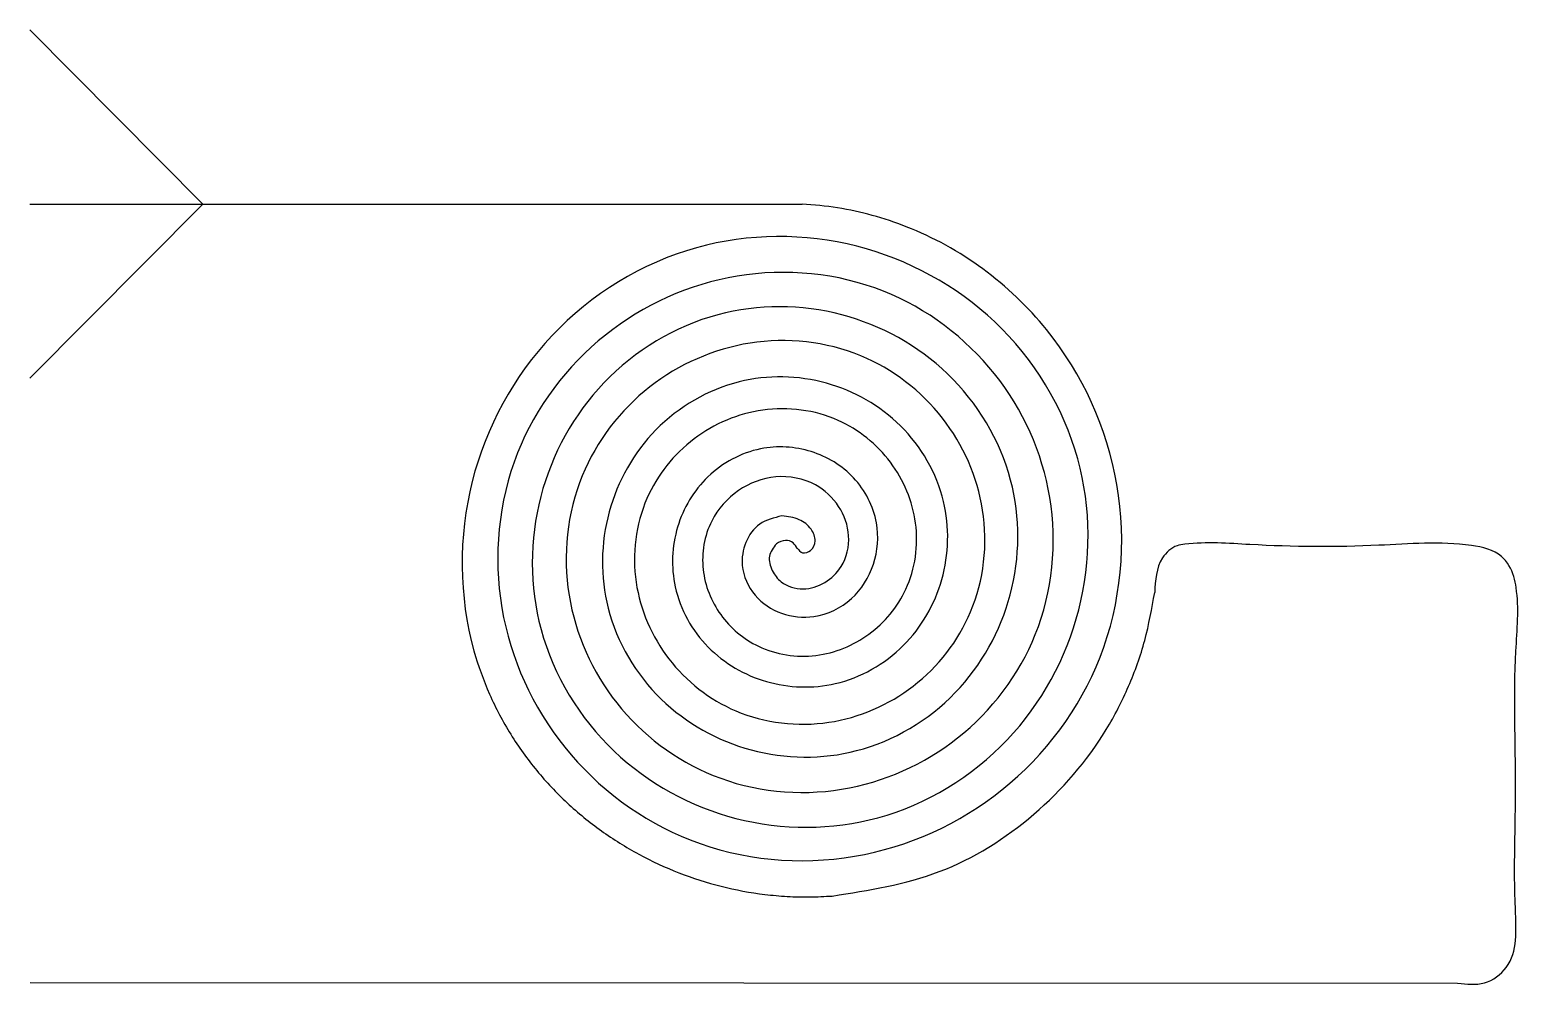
# Model space of a CAD drawing. Extents: x 10.1 to 98.2, y 8.4 to 65.
import ezdxf

# ---------------------------------------------------------------- set-up
doc = ezdxf.new("R2010")
doc.units = 0
doc.layers.add('Layer_1', color=7, linetype='CONTINUOUS')

msp = doc.modelspace()

# ---------------------------------------------------------------- linework, layer by layer
at = {"layer": 'Layer_1', "color": 7}
for points in [[(10.060202, 64.95584), (20.32247, 54.62617)], [(10.060043, 54.64059), (55.741953, 54.64459)], [(10.060202, 44.33578), (20.322649, 54.65014)], [(10.088854, 8.58928), (94.526548, 8.53588)]]:
    msp.add_lwpolyline(points, dxfattribs=at)
for points, knots in [([(54.228689, 34.53997), (54.048704, 34.304974), (53.686605, 33.832199), (53.929569, 32.924964), (54.570302, 32.1097), (55.804612, 31.732021), (57.145562, 32.159459), (58.278848, 33.256053), (58.68478, 35.01852), (58.027471, 36.844287), (56.479075, 38.285341), (54.172429, 38.723781), (51.855715, 37.837961), (50.096929, 35.846576), (49.623135, 32.997464), (50.747599, 30.195296), (53.193214, 28.127049), (56.591512, 27.620005), (59.888164, 28.973116), (62.277447, 31.860439), (62.820137, 35.802052), (61.225129, 39.583694), (57.8811, 42.281183), (53.388268, 42.857426), (49.109774, 41.03519), (46.088933, 37.25108), (45.476978, 32.215318), (47.543645, 27.452965), (51.786672, 24.12559), (57.375092, 23.479901), (62.636271, 25.771983), (66.289105, 30.453297), (66.970481, 36.583925), (64.43166, 42.327603), (59.289323, 46.285173), (52.6048, 47.000395), (46.360485, 44.238123), (42.075445, 38.659359), (41.324578, 31.433498), (44.335794, 24.708146), (50.377638, 20.120224), (58.158547, 19.335409), (65.386269, 22.568061), (70.303636, 29.044428), (71.12404, 37.365739), (67.640279, 45.072981), (60.69881, 50.291345), (51.821344, 51.145799), (43.610042, 47.442643), (38.060258, 40.068582), (37.17029, 30.651675), (41.1267, 21.9624), (48.967862, 16.113534), (58.942081, 15.189423), (68.136782, 19.363177), (74.32019, 27.63493), (75.275154, 38.147854), (70.863167, 47.818004), (64.512526, 52.493703), (59.91477, 53.999234), (57.84826, 54.465905), (56.446235, 54.584843), (55.741953, 54.64459)], [0, 0, 0, 0, 0.84374, 1.697468, 2.555255, 3.906075, 5.244897, 6.605359, 8.469931, 10.30917, 12.186469, 14.576625, 16.928029, 19.325164, 22.233101, 25.092784, 28.014721, 31.453719, 34.830916, 38.275002, 42.231308, 46.117976, 50.089828, 54.580614, 58.987347, 63.481465, 68.488029, 73.404036, 78.427767, 83.971614, 89.40946, 94.954927, 101.012679, 106.959143, 113.035698, 119.633276, 126.103052, 132.700565, 139.810007, 146.787544, 153.917449, 161.569155, 169.071338, 176.721294, 184.88275, 192.891735, 201.0753, 209.781386, 218.316282, 227.018939, 236.232615, 245.273304, 254.510739, 264.271375, 273.839188, 283.594728, 293.86076, 303.93331, 314.224772, 316.343719, 318.442447, 320.56084, 320.56084, 320.56084, 320.56084]), ([(54.554716, 36.18839), (54.087673, 36.076272), (53.166521, 35.855141), (52.311947, 34.64633), (52.066546, 33.067969), (52.822831, 31.372874), (54.490212, 30.280598), (56.651013, 30.052702), (58.813896, 31.118288), (60.164026, 33.278324), (60.371917, 36.000436), (58.997447, 38.631558), (56.343067, 40.238443), (53.058658, 40.427152), (49.95818, 38.743159), (48.094399, 35.59341), (47.9247, 31.746187), (49.918503, 28.175748), (53.564242, 26.054972), (57.974594, 25.904201), (62.015366, 28.207981), (64.393216, 32.350111), (64.525091, 37.323801), (61.911231, 41.83514), (57.272459, 44.470129), (51.735284, 44.583129), (46.753205, 41.659114), (43.861028, 36.523498), (43.76688, 30.422725), (47.00112, 24.969802), (52.633708, 21.820392), (59.298155, 21.745118), (65.222015, 25.289605), (68.628681, 31.419271), (68.685111, 38.647455), (64.830329, 45.042311), (58.203509, 48.706261), (50.411536, 48.743845), (43.54563, 44.578747), (39.624374, 37.454706), (39.605645, 29.098908), (44.08107, 21.761909), (51.702384, 17.583336), (60.622045, 17.583437), (68.430162, 22.369224), (72.866075, 30.48785), (72.847106, 39.971378), (67.750945, 48.250713), (59.135097, 52.943757), (49.087173, 52.906808), (40.338577, 47.496871), (35.381082, 38.396294), (35.442875, 30.477823), (37.195853, 25.626967), (38.452577, 23.243164), (40.002341, 21.086973), (41.809402, 19.171363), (43.840558, 17.511753), (46.062519, 16.122971), (48.442602, 15.020123), (50.947897, 14.219076), (53.110527, 13.815593), (54.867032, 13.661195), (56.198175, 13.624238), (57.085991, 13.673282), (57.531086, 13.69787)], [0, 0, 0, 0, 1.398202, 2.757683, 4.136807, 6.05429, 7.945223, 9.873404, 12.326374, 14.74036, 17.203748, 20.194305, 23.134168, 26.135006, 29.664318, 33.131559, 36.671065, 40.739834, 44.73534, 48.814248, 53.422935, 57.947277, 62.566077, 67.714981, 72.768545, 77.927544, 83.616918, 89.199989, 94.899428, 101.12943, 107.242204, 113.482257, 120.253011, 126.895647, 133.67644, 140.988049, 148.160665, 155.482302, 163.334851, 171.037541, 178.900108, 187.293648, 195.526495, 203.930058, 212.864651, 221.627711, 230.572317, 240.048004, 249.341334, 258.827037, 268.843849, 278.667489, 288.694319, 291.430555, 294.108548, 296.750567, 299.372777, 301.986212, 304.598057, 307.213105, 309.835286, 312.46918, 313.79318, 315.122898, 316.459746, 316.459746, 316.459746, 316.459746]), ([(55.449296, 34.28995), (55.548519, 34.169152), (55.761119, 33.910326), (56.347201, 34.126083), (56.607891, 34.748019), (56.297167, 35.49263), (55.563248, 36.072659), (54.907172, 36.147945), (54.554716, 36.18839)], [0, 0, 0, 0, 0.429827, 0.920966, 1.534375, 2.267538, 3.168213, 4.213754, 4.213754, 4.213754, 4.213754]), ([(55.463793, 34.24683), (55.392939, 34.377772), (55.245795, 34.649702), (54.713806, 34.804454), (54.400739, 34.633771), (54.228689, 34.53997)], [0, 0, 0, 0, 0.433873, 0.901035, 1.471005, 1.471005, 1.471005, 1.471005]), ([(94.526548, 8.53592), (95.064124, 8.477328), (96.140563, 8.360004), (98.134443, 9.815112), (97.783967, 14.363323), (98.070834, 20.352839), (97.771426, 26.758551), (98.190472, 30.937729), (97.824134, 32.841056), (97.144038, 34.0928), (94.076866, 34.755079), (89.186406, 34.31341), (83.489442, 34.367297), (79.517214, 34.675951), (77.698823, 34.426895), (76.706239, 33.491802), (76.645425, 32.378443), (76.605853, 31.65397)], [0, 0, 0, 0, 1.58158, 3.166946, 6.642267, 13.9079, 21.9133, 25.686623, 26.345805, 27.743588, 29.63127, 35.119683, 42.738088, 46.588274, 47.061078, 48.187378, 50.285618, 50.285618, 50.285618, 50.285618]), ([(57.531196, 13.697727), (59.688558, 14.038188), (64.019407, 14.721654), (69.685402, 18.310595), (73.236812, 22.403896), (75.109739, 26.083516), (76.096654, 28.806388), (76.436007, 30.704116), (76.605855, 31.653941)], [0, 0, 0, 0, 6.493576, 13.035689, 19.628355, 22.504213, 25.388549, 28.278734, 28.278734, 28.278734, 28.278734])]:
    msp.add_open_spline(points, degree=3, knots=knots, dxfattribs=at)

doc.saveas('drawing.dxf')
